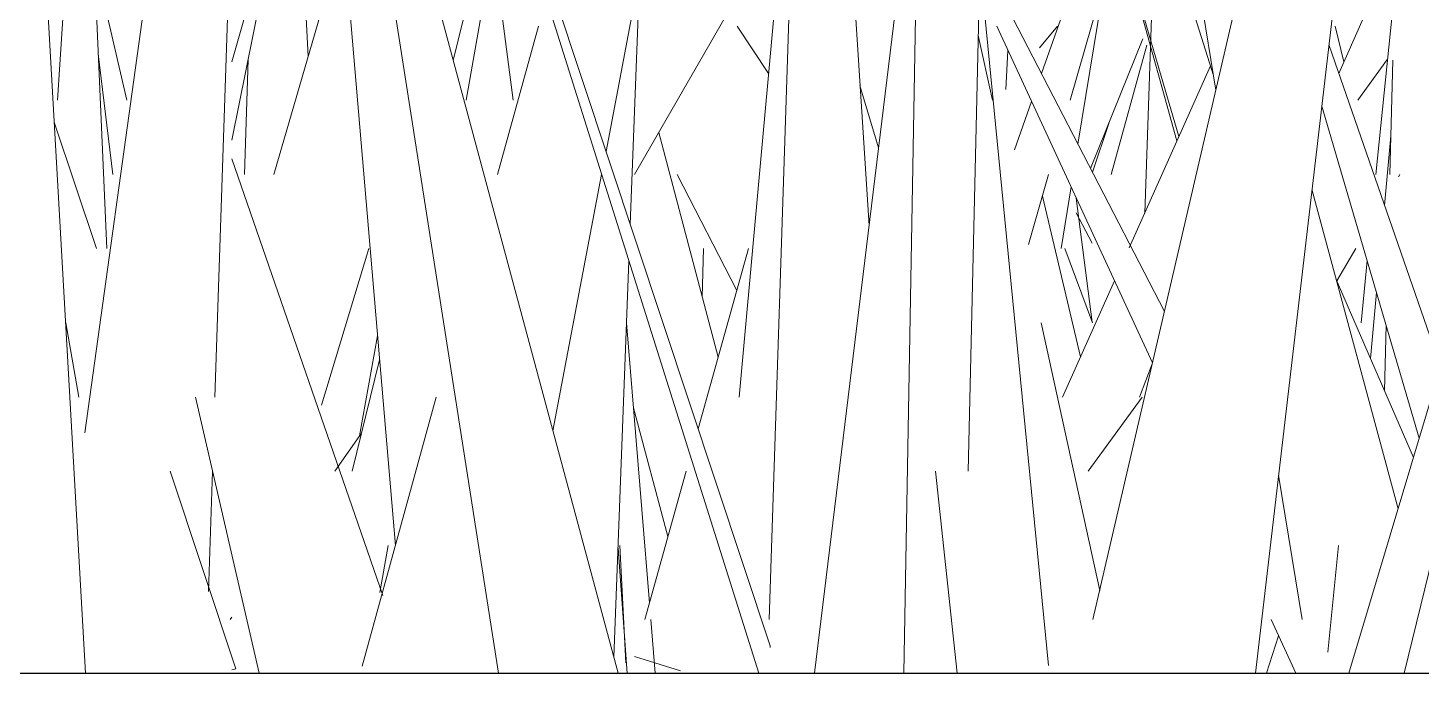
# Model space of a CAD drawing. Header units: millimetres. Extents: x -9575 to 27274, y -4387 to 11354.
# Drawn here: x -6197.9 to -6146, y 3048 to 3072 of the extents above; entities that cross this region are included whole.
import ezdxf

# ---------------------------------------------------------------- set-up
doc = ezdxf.new("R2010")
doc.units = ezdxf.units.MM
doc.layers.add('G-IMPT', color=8, linetype='Continuous', lineweight=9)

# ---------------------------------------------------------------- blocks, each defined once
blk = doc.blocks.new('Grass Array - 25_dwg-V50-North')
at = {"layer": 'G-IMPT'}
for p, q in [((-6195.746, 3056.935), (-6189.472, 3102.153)), ((-6170.108, 3100.295), (-6176.358, 3067.404)), ((-6152.2, 3048), (-6146.466, 3096.895)), ((-6188.831, 3095.983), (-6187.435, 3070.938)), ((-6153.677, 3069.687), (-6157.618, 3093.796)), ((-6184.935, 3093.244), (-6170.254, 3049.012)), ((-6170.678, 3048), (-6184.935, 3093.244)), ((-6189.787, 3092.52), (-6190.907, 3058.27)), ((-6187.323, 3089.394), (-6184.194, 3052.752)), ((-6168.133, 3089.081), (-6166.57, 3064.652)), ((-6180.363, 3048), (-6186.532, 3087.437)), ((-6170.678, 3048), (-6182.317, 3084.934)), ((-6195.811, 3083.72), (-6196.771, 3069.306)), ((-6194.93, 3063.788), (-6195.811, 3083.72)), ((-6197.664, 3082.336), (-6195.727, 3048)), ((-6169.23, 3082.278), (-6171.403, 3058.27)), ((-6170.288, 3049.993), (-6169.23, 3082.278)), ((-6184.65, 3080.453), (-6175.903, 3048)), ((-6153.766, 3070.228), (-6156.928, 3080.399)), ((-6164.717, 3079.869), (-6168.598, 3048)), ((-6165.281, 3048), (-6164.717, 3079.869)), ((-6163.03, 3080.255), (-6159.894, 3048.286)), ((-6160.159, 3070.302), (-6156.897, 3079.553)), ((-6194.93, 3063.788), (-6195.531, 3077.389)), ((-6190.282, 3067.821), (-6188.324, 3077.551)), ((-6181.563, 3069.306), (-6180.113, 3077.582)), ((-6156.703, 3077.582), (-6159.095, 3069.306)), ((-6151.847, 3077.582), (-6158.243, 3049.993)), ((-6155.928, 3076.402), (-6156.317, 3065.114)), ((-6180.922, 3075.345), (-6182.044, 3070.785)), ((-6170.181, 3075.441), (-6175.295, 3066.547)), ((-6186.303, 3074.823), (-6188.715, 3066.547)), ((-6180.527, 3074.823), (-6179.817, 3069.306)), ((-6155.119, 3067.798), (-6157.081, 3074.823)), ((-6156.21, 3071.936), (-6157.052, 3074.823)), ((-6149.099, 3070.301), (-6147.109, 3074.823)), ((-6146.883, 3074.823), (-6147.716, 3066.547)), ((-6195.406, 3074.562), (-6194.19, 3069.306)), ((-6165.281, 3048), (-6164.818, 3074.178)), ((-6162.451, 3074.351), (-6162.884, 3055.511)), ((-6175.458, 3064.692), (-6175.11, 3073.975)), ((-6155.586, 3061.456), (-6162.133, 3074.119)), ((-6158.801, 3067.674), (-6157.813, 3073.741)), ((-6189.831, 3072.301), (-6190.282, 3070.733)), ((-6180.392, 3066.547), (-6178.871, 3072.065)), ((-6171.481, 3072.065), (-6170.314, 3070.297)), ((-6161.983, 3069.306), (-6162.511, 3071.721)), ((-6161.823, 3072.065), (-6156.031, 3059.536)), ((-6160.235, 3071.261), (-6159.562, 3072.065)), ((-6158.331, 3066.767), (-6156.392, 3071.589)), ((-6156.21, 3071.936), (-6155.049, 3067.954)), ((-6148.909, 3070.732), (-6149.228, 3072.065)), ((-6161.487, 3069.704), (-6161.406, 3071.161)), ((-6157.567, 3066.547), (-6156.235, 3071.352)), ((-6149.462, 3071.348), (-6145.182, 3059.004)), ((-6194.702, 3066.547), (-6195.251, 3071.04)), ((-6189.813, 3066.547), (-6189.678, 3070.821)), ((-6153.876, 3070.582), (-6156.897, 3063.816)), ((-6148.394, 3069.306), (-6147.285, 3070.832)), ((-6147.196, 3066.547), (-6147.088, 3070.805)), ((-6166.913, 3069.857), (-6166.218, 3067.54)), ((-6161.159, 3067.464), (-6160.526, 3069.259)), ((-6146.104, 3056.735), (-6149.727, 3069.09)), ((-6195.319, 3063.788), (-6196.883, 3068.496)), ((-6172.189, 3059.747), (-6174.394, 3068.114)), ((-6158.261, 3066.631), (-6157.655, 3068.448)), ((-6147.159, 3067.989), (-6147.398, 3065.393)), ((-6184.66, 3050.884), (-6190.282, 3067.132)), ((-6176.522, 3066.545), (-6178.333, 3057.015)), ((-6173.717, 3066.547), (-6171.495, 3062.227)), ((-6159.892, 3066.547), (-6160.644, 3063.942)), ((-6146.829, 3066.547), (-6146.881, 3066.46)), ((-6159.433, 3063.788), (-6159.059, 3066.086)), ((-6150.094, 3065.956), (-6146.892, 3054.107)), ((-6158.706, 3059.765), (-6160.125, 3065.739)), ((-6158.272, 3061.06), (-6158.865, 3065.666)), ((-6158.874, 3065.115), (-6158.275, 3063.989)), ((-6186.944, 3057.962), (-6185.181, 3063.788)), ((-6176.063, 3048.593), (-6175.509, 3063.333)), ((-6172.933, 3057.084), (-6171.059, 3063.788)), ((-6172.933, 3057.084), (-6171.059, 3063.788)), ((-6172.736, 3063.788), (-6172.777, 3061.981)), ((-6159.293, 3063.788), (-6158.261, 3061.029)), ((-6148.465, 3063.788), (-6149.176, 3062.588)), ((-6148.04, 3063.336), (-6148.272, 3061.029)), ((-6157.443, 3062.592), (-6159.373, 3058.27)), ((-6149.197, 3062.638), (-6146.318, 3056.022)), ((-6147.694, 3062.159), (-6147.92, 3059.702)), ((-6195.977, 3058.27), (-6196.456, 3061.029)), ((-6174.742, 3050.617), (-6175.596, 3061.023)), ((-6157.992, 3051.076), (-6160.171, 3061.029)), ((-6147.399, 3058.505), (-6147.337, 3060.941)), ((-6185.529, 3056.822), (-6184.86, 3060.543)), ((-6184.784, 3059.653), (-6185.803, 3055.511)), ((-6156.517, 3058.27), (-6156.039, 3059.5)), ((-6191.637, 3058.27), (-6189.261, 3048)), ((-6185.434, 3048.256), (-6182.674, 3058.27)), ((-6158.42, 3055.511), (-6156.415, 3058.27)), ((-6145.644, 3058.27), (-6148.723, 3048)), ((-6174.054, 3053.077), (-6175.337, 3057.863)), ((-6186.448, 3055.518), (-6185.454, 3056.928)), ((-6190.125, 3048.155), (-6192.569, 3055.511)), ((-6190.998, 3055.505), (-6191.144, 3051.03)), ((-6174.916, 3049.993), (-6173.373, 3055.511)), ((-6174.916, 3049.993), (-6173.373, 3055.511)), ((-6164.104, 3055.511), (-6163.296, 3048)), ((-6150.458, 3049.993), (-6151.336, 3055.365)), ((-6146.672, 3048), (-6145.13, 3054.267)), ((-6184.77, 3050.998), (-6184.463, 3052.752)), ((-6175.573, 3048), (-6175.911, 3052.651)), ((-6175.84, 3052.752), (-6175.628, 3048.382)), ((-6149.106, 3052.752), (-6149.505, 3048.783)), ((-6190.342, 3049.993), (-6190.282, 3050.079)), ((-6174.527, 3048), (-6174.69, 3049.993)), ((-6151.618, 3049.993), (-6150.697, 3048)), ((-6151.338, 3049.386), (-6151.785, 3048)), ((-6170.251, 3048.959), (-6170.254, 3049.012)), ((-6175.299, 3048.622), (-6173.589, 3048.082)), ((-6190.125, 3048.155), (-6190.282, 3048.123))]:
    blk.add_line(p, q, dxfattribs=at)
blk = doc.blocks.new('Grass Array - Grass Array-V52-North')
blk.add_blockref('Grass Array - 25_dwg-V50-North', (0, 0))

msp = doc.modelspace()

# ---------------------------------------------------------------- linework, layer by layer
msp.add_line((-6653.468, 3048), (-5853.368, 3048))

# ---------------------------------------------------------------- block references
msp.add_blockref('Grass Array - Grass Array-V52-North', (0, 0))

doc.saveas('drawing.dxf')
